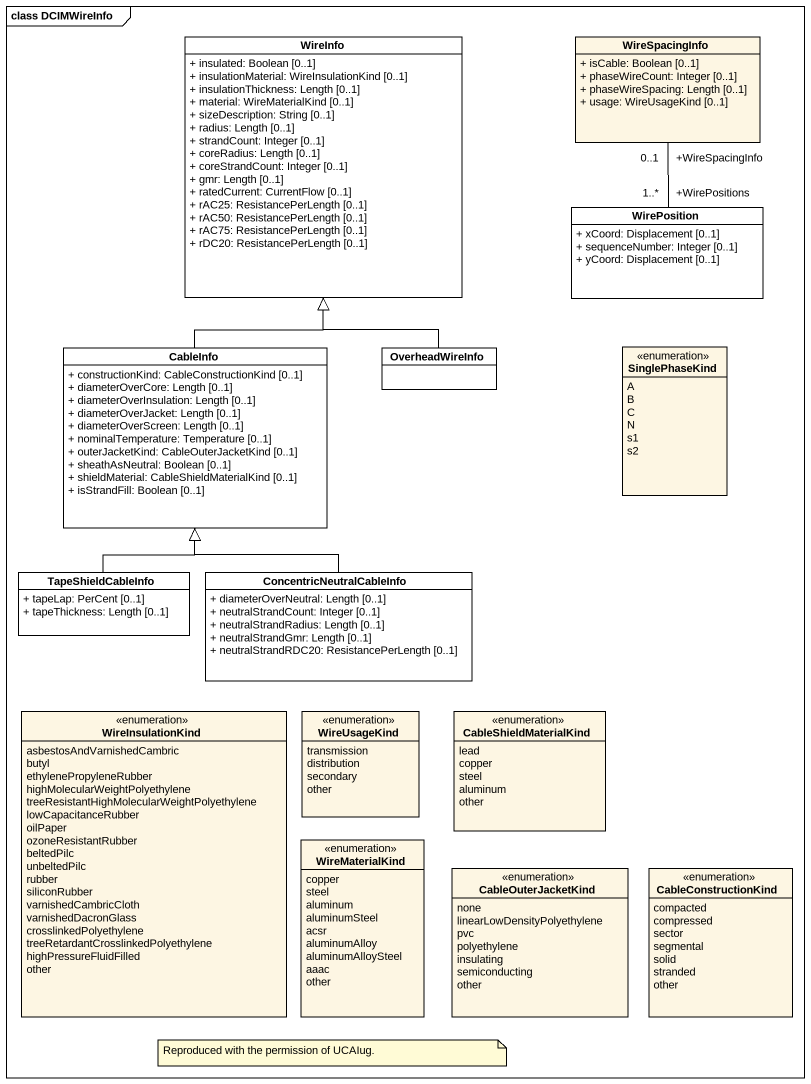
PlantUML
@startuml
mainframe class DCIMWireInfo
hide circle
hide empty members
skinparam classAttributeIconSize 0
class WireInfo #FFFFFF {
  + insulated: Boolean [0..1]
  + insulationMaterial: WireInsulationKind [0..1]
  + insulationThickness: Length [0..1]
  + material: WireMaterialKind [0..1]
  + sizeDescription: String [0..1]
  + radius: Length [0..1]
  + strandCount: Integer [0..1]
  + coreRadius: Length [0..1]
  + coreStrandCount: Integer [0..1]
  + gmr: Length [0..1]
  + ratedCurrent: CurrentFlow [0..1]
  + rAC25: ResistancePerLength [0..1]
  + rAC50: ResistancePerLength [0..1]
  + rAC75: ResistancePerLength [0..1]
  + rDC20: ResistancePerLength [0..1]
}
class WireSpacingInfo {
  + isCable: Boolean [0..1]
  + phaseWireCount: Integer [0..1]
  + phaseWireSpacing: Length [0..1]
  + usage: WireUsageKind [0..1]
}
class WirePosition #FFFFFF {
  + xCoord: Displacement [0..1]
  + sequenceNumber: Integer [0..1]
  + yCoord: Displacement [0..1]
}
class CableInfo #FFFFFF {
  + constructionKind: CableConstructionKind [0..1]
  + diameterOverCore: Length [0..1]
  + diameterOverInsulation: Length [0..1]
  + diameterOverJacket: Length [0..1]
  + diameterOverScreen: Length [0..1]
  + nominalTemperature: Temperature [0..1]
  + outerJacketKind: CableOuterJacketKind [0..1]
  + sheathAsNeutral: Boolean [0..1]
  + shieldMaterial: CableShieldMaterialKind [0..1]
  + isStrandFill: Boolean [0..1]
}
class OverheadWireInfo #FFFFFF
enum SinglePhaseKind {
  A
  B
  C
  N
  s1
  s2
}
class TapeShieldCableInfo #FFFFFF {
  + tapeLap: PerCent [0..1]
  + tapeThickness: Length [0..1]
}
class ConcentricNeutralCableInfo #FFFFFF {
  + diameterOverNeutral: Length [0..1]
  + neutralStrandCount: Integer [0..1]
  + neutralStrandRadius: Length [0..1]
  + neutralStrandGmr: Length [0..1]
  + neutralStrandRDC20: ResistancePerLength [0..1]
}
enum WireInsulationKind {
  asbestosAndVarnishedCambric
  butyl
  ethylenePropyleneRubber
  highMolecularWeightPolyethylene
  treeResistantHighMolecularWeightPolyethylene
  lowCapacitanceRubber
  oilPaper
  ozoneResistantRubber
  beltedPilc
  unbeltedPilc
  rubber
  siliconRubber
  varnishedCambricCloth
  varnishedDacronGlass
  crosslinkedPolyethylene
  treeRetardantCrosslinkedPolyethylene
  highPressureFluidFilled
  other
}
enum WireUsageKind {
  transmission
  distribution
  secondary
  other
}
enum CableShieldMaterialKind {
  lead
  copper
  steel
  aluminum
  other
}
enum WireMaterialKind {
  copper
  steel
  aluminum
  aluminumSteel
  acsr
  aluminumAlloy
  aluminumAlloySteel
  aaac
  other
}
enum CableOuterJacketKind {
  none
  linearLowDensityPolyethylene
  pvc
  polyethylene
  insulating
  semiconducting
  other
}
enum CableConstructionKind {
  compacted
  compressed
  sector
  segmental
  solid
  stranded
  other
}
WireSpacingInfo "+WireSpacingInfo\n0..1" -- "+WirePositions\n1..*" WirePosition
CableInfo -up-|> WireInfo
OverheadWireInfo -up-|> WireInfo
TapeShieldCableInfo -up-|> CableInfo
ConcentricNeutralCableInfo -up-|> CableInfo
note as N1
  Reproduced with the permission of UCAIug.
end note
@enduml
